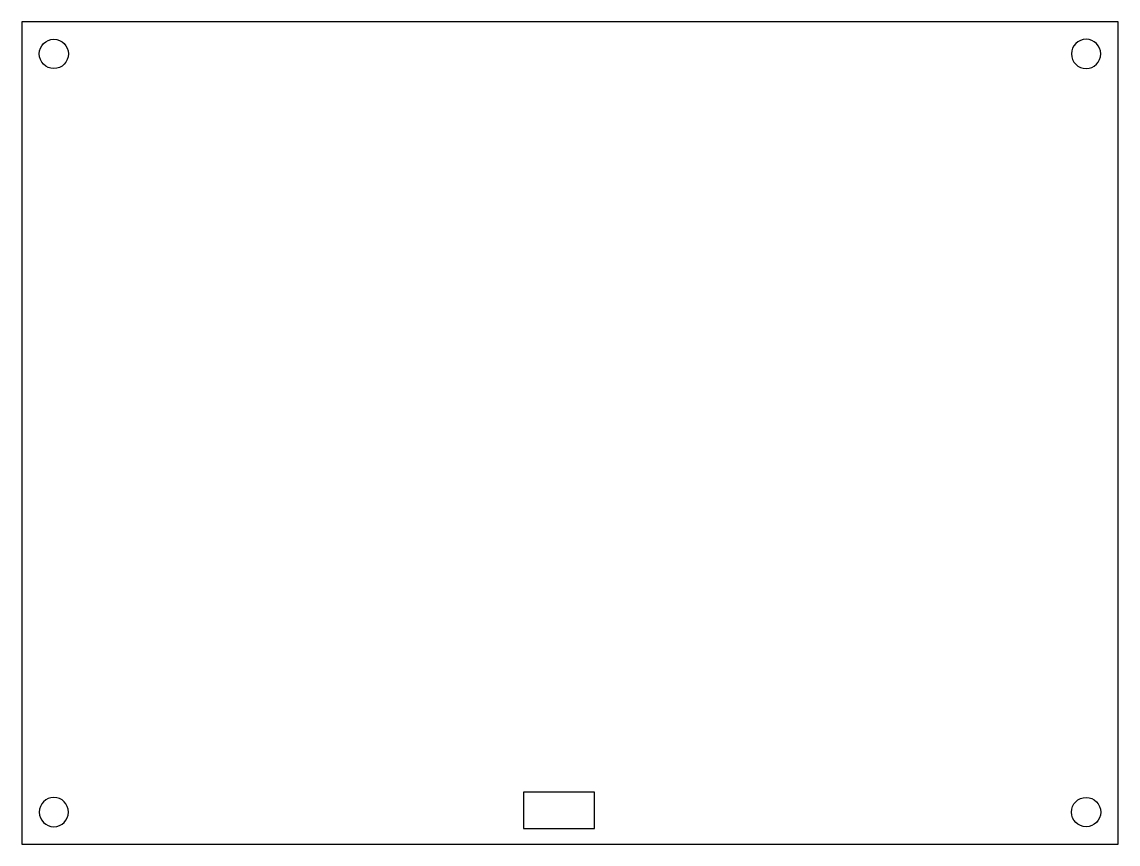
# Model space of a CAD drawing. Header units: millimetres. Extents: x 45 to 165, y 104 to 194.
import ezdxf

# ---------------------------------------------------------------- set-up
doc = ezdxf.new("R2010")
doc.units = ezdxf.units.MM
for name, color, linetype, true_color in [('Default', 18, 'Continuous', 0x000000), ('Layer 01', 18, 'Continuous', 0x000000), ('Layer 03', 5, 'Continuous', 0x0000ff)]:
    doc.layers.add(name, color=color, linetype=linetype, true_color=true_color)

msp = doc.modelspace()

# ---------------------------------------------------------------- linework, layer by layer
at = {"layer": 'Default', "color": 18, "lineweight": 5, "true_color": 0x000000}
msp.add_lwpolyline([(45.3, 103.52), (165.3, 103.52), (165.3, 193.52), (45.3, 193.52)], close=True, dxfattribs=at)
at = {"layer": 'Layer 01'}
msp.add_lwpolyline([(100.21, 105.22), (108, 105.22), (108, 109.22), (100.21, 109.22)], close=True, dxfattribs=at)
for centre in [(48.8, 190.02), (161.8, 107.02)]:
    msp.add_circle(centre, 1.6, dxfattribs=at)
at = {"layer": 'Layer 01', "extrusion": (0, 0, -1)}
for centre in [(-161.8, 190.02), (-48.8, 107.02)]:
    msp.add_circle(centre, 1.6, dxfattribs=at)
at = {"layer": 'Layer 03'}
msp.add_lwpolyline([(45.3, 103.52), (165.3, 103.52), (165.3, 193.52), (45.3, 193.52)], close=True, dxfattribs=at)

doc.saveas('drawing.dxf')
